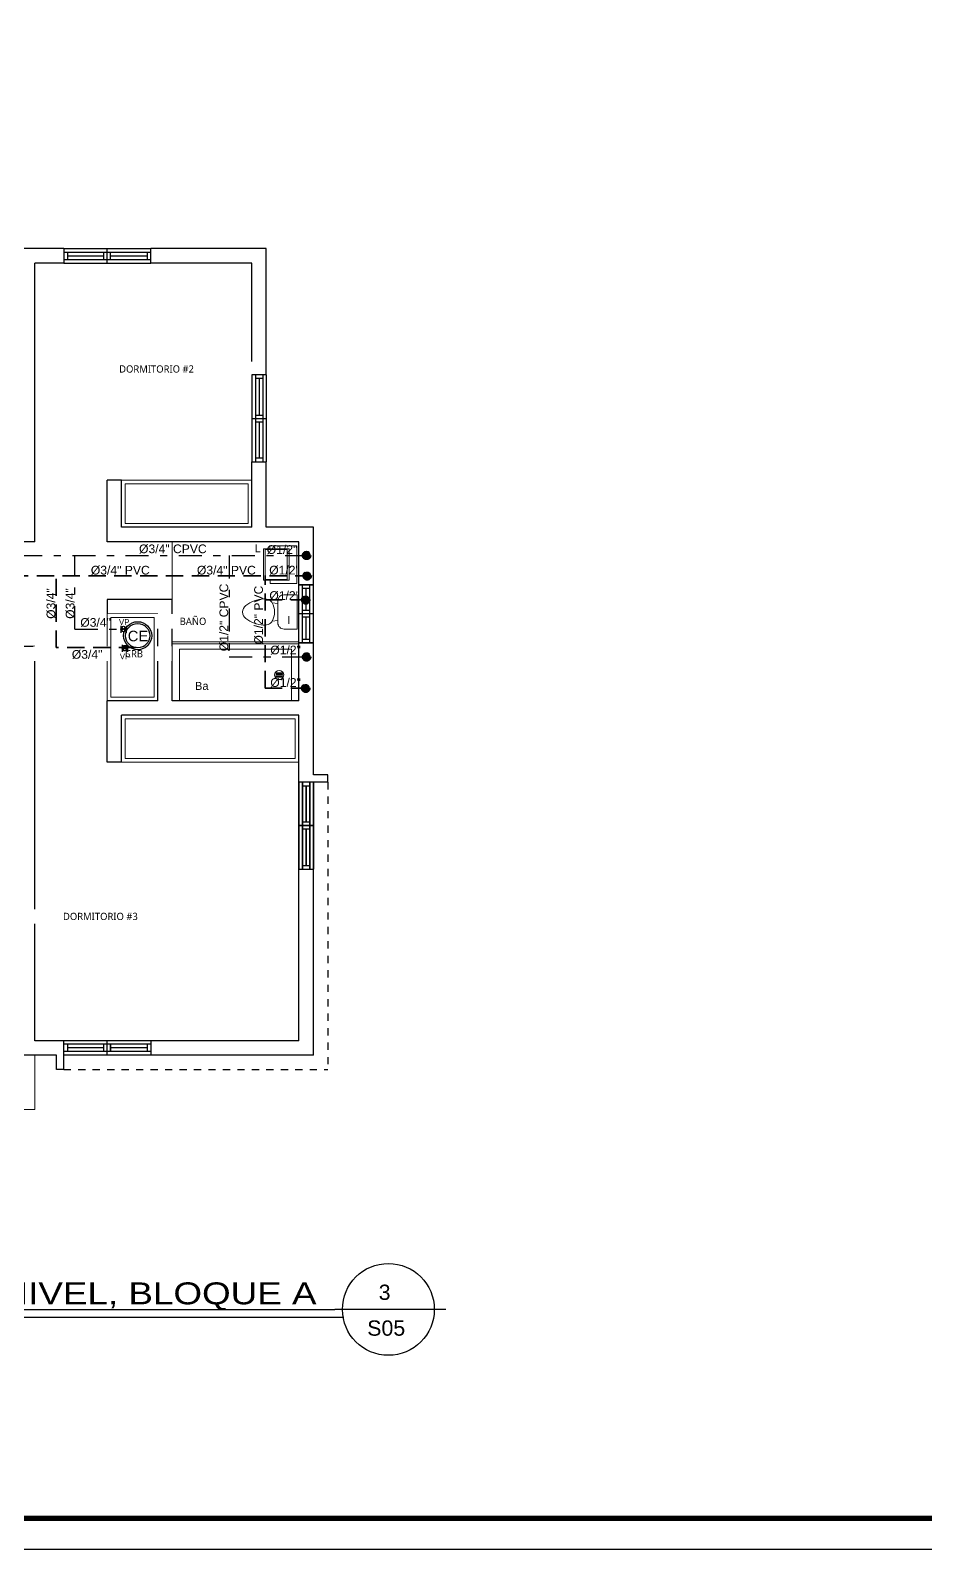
# Model space of a CAD drawing. Header units: feet. Extents: x 1019 to 2236, y -546 to 122.
# Drawn here: x 1074.15 to 1086.52, y -144.98 to -123.98 of the extents above; entities that cross this region are included whole.
import ezdxf
from ezdxf.enums import TextEntityAlignment as Align

# ---------------------------------------------------------------- set-up
doc = ezdxf.new("R2010")
doc.units = ezdxf.units.FT
doc.header["$LTSCALE"] = 0.05
doc.header["$MEASUREMENT"] = 0
for name, pattern in [('CONTINUA', [0]), ('DASHDOT', [25.4, 12.7, -6.35, 0, -6.35]), ('HIDDEN', [9.525, 6.35, -3.175])]:
    doc.linetypes.add(name, pattern=pattern)
for name, color, linetype, lineweight in [('A-GENM', 8, 'Continuous', 9), ('A-WALL', 7, 'Continuous', 25), ('AGUA POTABLE', 5, 'HIDDEN', 35), ('AGUAFRIA', 5, 'HIDDEN', 30), ('closet', 8, 'Continuous', 5), ('I-FURN', 8, 'Continuous', 0), ('P-SANR-FIXT', 8, 'Continuous', 9)]:
    doc.layers.add(name, color=color, linetype=linetype, lineweight=lineweight)
for name, color, linetype in [('AGUA_CALIENTE', 1, 'DASHDOT'), ('MARCO', 1, 'Continuous'), ('PERT-VENT', 8, 'Continuous'), ('textos', 7, 'Continuous'), ('TEXXT', 2, 'Continuous'), ('TXT', 2, 'Continuous'), ('VUELO', 8, 'HIDDEN')]:
    doc.layers.add(name, color=color, linetype=linetype)
doc.styles.add('ads', font='trebuc.ttf', dxfattribs={"height": 0.14})
doc.styles.add('DAMIAN', font='arial.ttf', dxfattribs={"height": 0.12})

# ---------------------------------------------------------------- blocks, each defined once
blk = doc.blocks.new('bath_sink_6127 - bath_sink_6127-V2-Nivel 1')
at = {"layer": 'I-FURN'}
for p, q in [((0.293, 0.297), (-0.127, 0.297)), ((-0.127, 0.297), (-0.127, -0.29)), ((0.395, 0.244), (-0.005, 0.244)), ((-0.005, 0.244), (-0.005, -0.245)), ((0.293, 0.244), (0.293, 0.297)), ((0.395, -0.245), (0.395, 0.244)), ((0.025, -0.234), (0.025, 0.233)), ((0.025, 0.233), (0.369, 0.233)), ((0.369, 0.233), (0.369, -0.234)), ((0.369, -0.234), (0.025, -0.234)), ((0.293, -0.29), (-0.127, -0.29)), ((-0.005, -0.245), (0.395, -0.245)), ((0.293, -0.29), (0.293, -0.245))]:
    blk.add_line(p, q, dxfattribs=at)
blk = doc.blocks.new('Toilet_-_Tank_-_3D_4840 - 17_ High_ Seat Not Visible-536545-Nivel 1')
at = {"layer": 'P-SANR-FIXT'}
for p, q in [((0.248, 0.489), (-0.248, 0.489)), ((-0.248, 0.489), (-0.248, 0.298)), ((0.248, 0.298), (0.248, 0.489)), ((-0.159, 0.21), (-0.123, 0.21)), ((-0.123, 0.21), (-0.132, 0.127)), ((-0.123, 0.21), (0.123, 0.21)), ((0.132, 0.127), (0.123, 0.21)), ((0.123, 0.21), (0.159, 0.21))]:
    blk.add_line(p, q, dxfattribs=at)
for centre, radius, start, end in [((-0.159, 0.298), 0.0889, 180, 270), ((0.159, 0.298), 0.0889, 270, 360), ((-0.023, 0.008), 0.167, 151.0596, 182.709), ((-0.083, 0.041), 0.0995, 119.8981, 151.0596), ((0, -0.104), 0.266, 90.1019, 119.8981), ((0, -0.104), 0.266, 60.1019, 89.8981), ((0.083, 0.041), 0.0995, 28.9404, 60.1019), ((0.023, 0.008), 0.167, 357.291, 28.9404), ((0.25, 0.021), 0.441, 182.709, 218.5058), ((-0.25, 0.021), 0.441, 321.4942, 357.291), ((0.011, -0.169), 0.136, 218.5058, 265.219), ((-0.011, -0.169), 0.136, 274.781, 321.4942)]:
    blk.add_arc(centre, radius, start, end, dxfattribs=at)
blk = doc.blocks.new('A$C72735B25')
at = {"layer": 'PERT-VENT', "extrusion": (-1.27878e-17, -1.31713e-15, -1)}
for p, q in [((0, 0), (0, 1.203)), ((0.05, 0), (0.05, 1.203)), ((0.1, 0.648), (0.1, 1.149)), ((0.15, 0), (0.15, 1.203)), ((0.2, 0), (0.2, 1.203)), ((0.15, 0.648), (0.05, 0.648)), ((0.2, 0.602), (0, 0.602)), ((0.15, 0.555), (0.05, 0.555)), ((0.1, 0.05), (0.1, 0.555)), ((0.05, 0.05), (0.15, 0.05))]:
    blk.add_line(p, q, dxfattribs=at)
at = {"layer": 'PERT-VENT', "extrusion": (-1.27878e-17, 1.31713e-15, -1)}
blk.add_line((0.05, 1.153), (0.15, 1.153), dxfattribs=at)
blk = doc.blocks.new('A$C15954AF6')
at = {"layer": 'P-SANR-FIXT'}
for p, q in [((0, 0.813), (1.75, 0.813)), ((0, 0.813), (0.001, 0.001)), ((1.75, 0.787), (0, 0.787)), ((0.102, 0.711), (1.648, 0.711)), ((0.102, 0.711), (0.102, 0)), ((1.648, 0.711), (1.649, 0)), ((1.75, 0.813), (1.75, 0)), ((1.434, 0.387), (1.523, 0.387)), ((1.523, 0.378), (1.434, 0.378)), ((1.434, 0.36), (1.523, 0.36)), ((1.523, 0.351), (1.434, 0.351)), ((1.434, 0.333), (1.523, 0.333)), ((1.523, 0.324), (1.434, 0.324)), ((1.649, 0), (0.001, 0)), ((1.649, 0), (1.75, 0))]:
    blk.add_line(p, q, dxfattribs=at)
for centre, radius, start, end in [((1.478, 0.355), 0.0635, 0.0472, 180.0472), ((1.478, 0.355), 0.0635, 0.0472, 180.0472), ((1.478, 0.355), 0.0635, 180.0472, 0.0472), ((1.478, 0.355), 0.0635, 180.0472, 0.0472), ((1.434, 0.383), 0.00444, 90.0472, 270.0472), ((1.434, 0.355), 0.00444, 90.0472, 270.0472), ((1.434, 0.328), 0.00444, 90.0472, 270.0472), ((1.523, 0.383), 0.00444, 270.0472, 90.0472), ((1.523, 0.355), 0.00444, 270.0472, 90.0472), ((1.523, 0.328), 0.00444, 270.0472, 90.0472)]:
    blk.add_arc(centre, radius, start, end, dxfattribs=at)

msp = doc.modelspace()

# ---------------------------------------------------------------- hatches: boundary and pattern name
at = {"layer": 'AGUA POTABLE', "ltscale": 0.75}
h = msp.add_hatch(color=256, dxfattribs=at)
h.dxf.hatch_style = 1
edge = h.paths.add_edge_path()
edge.add_arc((1077.975, -131.519), 0.0576, 0, 360)
h = msp.add_hatch(color=256, dxfattribs=at)
h.dxf.hatch_style = 1
edge = h.paths.add_edge_path()
edge.add_arc((1077.955, -131.851), 0.0576, 0, 360)
h = msp.add_hatch(color=256, dxfattribs=at)
h.dxf.hatch_style = 1
edge = h.paths.add_edge_path()
edge.add_arc((1077.955, -133.073), 0.0576, 0, 360)
at = {"layer": 'AGUA_CALIENTE', "ltscale": 0.5}
h = msp.add_hatch(color=256, dxfattribs=at)
h.dxf.hatch_style = 1
edge = h.paths.add_edge_path()
edge.add_arc((1077.967, -131.24), 0.0576, 0, 360)
h = msp.add_hatch(color=256, dxfattribs=at)
h.dxf.hatch_style = 1
edge = h.paths.add_edge_path()
edge.add_arc((1077.967, -132.643), 0.0576, 0, 360)

# ---------------------------------------------------------------- linework, layer by layer
at = {"layer": 'A-GENM'}
for p, q in [((1074.21, -138.897), (1074.21, -138.147)), ((1071.01, -138.897), (1074.21, -138.897))]:
    msp.add_line(p, q, dxfattribs=at)
at = {"layer": 'A-WALL'}
for p, q in [((1074.61, -126.997), (1073.61, -126.997)), ((1077.41, -126.997), (1075.813, -126.997)), ((1077.41, -126.997), (1075.813, -126.997)), ((1077.41, -128.744), (1077.41, -126.997)), ((1077.41, -128.744), (1077.41, -126.997)), ((1074.21, -131.049), (1074.21, -127.197)), ((1074.61, -127.197), (1074.21, -127.197)), ((1077.21, -127.197), (1075.813, -127.197)), ((1077.21, -128.744), (1077.21, -127.197)), ((1077.21, -130.849), (1077.21, -129.947)), ((1077.41, -130.849), (1077.41, -129.947)), ((1075.21, -131.049), (1075.21, -130.199)), ((1075.41, -130.199), (1075.21, -130.199)), ((1075.41, -130.849), (1075.41, -130.199)), ((1077.21, -130.849), (1075.41, -130.849)), ((1078.06, -130.849), (1077.41, -130.849)), ((1078.06, -131.644), (1078.06, -130.849)), ((1074.21, -131.049), (1074.01, -131.049)), ((1077.86, -131.049), (1075.21, -131.049)), ((1077.86, -131.644), (1077.86, -131.049)), ((1076.11, -131.849), (1075.21, -131.849)), ((1075.21, -131.849), (1075.21, -132.049)), ((1076.11, -133.247), (1076.11, -131.849)), ((1075.91, -132.049), (1075.21, -132.049)), ((1075.91, -133.247), (1075.91, -132.049)), ((1074.21, -132.497), (1074.01, -132.497)), ((1074.21, -137.947), (1074.21, -132.497)), ((1077.86, -133.247), (1077.86, -132.447)), ((1078.06, -134.273), (1078.06, -132.447)), ((1075.21, -134.097), (1075.21, -133.247)), ((1075.91, -133.247), (1075.21, -133.247)), ((1077.86, -133.247), (1076.11, -133.247)), ((1075.41, -134.097), (1075.41, -133.447)), ((1077.86, -133.447), (1075.41, -133.447)), ((1077.86, -134.373), (1077.86, -133.447)), ((1075.41, -134.097), (1075.21, -134.097)), ((1078.26, -134.373), (1078.26, -134.273)), ((1077.86, -137.947), (1077.86, -135.576)), ((1078.06, -138.147), (1078.06, -135.576)), ((1074.61, -137.947), (1074.21, -137.947)), ((1077.86, -137.947), (1075.813, -137.947)), ((1074.51, -138.147), (1074.01, -138.147)), ((1078.06, -138.147), (1075.813, -138.147)), ((1074.61, -138.347), (1074.51, -138.347))]:
    msp.add_line(p, q, dxfattribs=at)
at = {"layer": 'A-WALL', "extrusion": (6.10446e-16, -1.94037e-15, -1)}
for p, q in [((1074.61, -126.997), (1074.61, -127.197)), ((1075.813, -127.197), (1075.813, -126.997))]:
    msp.add_line(p, q, dxfattribs=at)
at = {"layer": 'A-WALL', "extrusion": (-5.65398e-18, -1.31713e-15, -1)}
for p, q in [((1077.21, -129.947), (1077.41, -129.947)), ((1078.06, -131.644), (1077.86, -131.644)), ((1077.86, -132.447), (1078.06, -132.447)), ((1077.86, -135.576), (1078.06, -135.576))]:
    msp.add_line(p, q, dxfattribs=at)
at = {"layer": 'A-WALL', "extrusion": (-1.27878e-17, -1.31713e-15, -1)}
for p, q in [((1077.86, -131.644), (1078.06, -131.644)), ((1078.06, -132.447), (1077.86, -132.447))]:
    msp.add_line(p, q, dxfattribs=at)
at = {"layer": 'A-WALL', "extrusion": (1.27878e-17, -1.31713e-15, -1)}
for p, q in [((1078.26, -134.373), (1077.86, -134.373)), ((1078.26, -134.273), (1078.06, -134.273))]:
    msp.add_line(p, q, dxfattribs=at)
at = {"layer": 'A-WALL', "extrusion": (6.28888e-16, -1.93323e-15, -1)}
for p, q in [((1074.61, -138.347), (1074.61, -137.947)), ((1074.51, -138.347), (1074.51, -138.147))]:
    msp.add_line(p, q, dxfattribs=at)
at = {"layer": 'A-WALL', "extrusion": (6.10446e-16, -1.93323e-15, -1)}
msp.add_line((1075.813, -137.947), (1075.813, -138.147), dxfattribs=at)
at = {"layer": 'AGUA POTABLE', "ltscale": 0.75}
for p, q in [((1069.237, -131.519), (1077.975, -131.519)), ((1077.393, -131.851), (1077.955, -131.851)), ((1077.393, -133.073), (1077.955, -133.073))]:
    msp.add_line(p, q, dxfattribs=at)
for centre in [(1077.975, -131.519), (1077.955, -131.851), (1077.955, -133.073)]:
    msp.add_circle(centre, 0.0576, dxfattribs=at)
at = {"layer": 'AGUA_CALIENTE', "ltscale": 0.5}
for p, q in [((1069.585, -131.24), (1077.967, -131.24)), ((1074.763, -132.257), (1074.763, -131.24))]:
    msp.add_line(p, q, dxfattribs=at)
for centre in [(1077.967, -131.24), (1077.967, -132.643)]:
    msp.add_circle(centre, 0.0576, dxfattribs=at)
at = {"layer": 'closet'}
for p, q in [((1077.21, -130.199), (1075.41, -130.199)), ((1076.11, -131.849), (1076.11, -131.049)), ((1077.86, -134.097), (1075.41, -134.097))]:
    msp.add_line(p, q, dxfattribs=at)
for points in [[(1075.46, -130.799), (1077.16, -130.799), (1077.16, -130.249), (1075.46, -130.249)], [(1075.46, -134.047), (1077.81, -134.047), (1077.81, -133.497), (1075.46, -133.497)]]:
    msp.add_lwpolyline(points, close=True, dxfattribs=at)
at = {"layer": 'PERT-VENT', "extrusion": (-1.27878e-17, -1.31713e-15, -1)}
for p, q in [((1077.91, -132.447), (1077.91, -131.644)), ((1078.01, -132.447), (1078.01, -131.644)), ((1078.06, -132.447), (1078.06, -131.644)), ((1077.96, -131.999), (1077.96, -131.697)), ((1078.01, -131.999), (1077.91, -131.999)), ((1078.01, -132.092), (1077.91, -132.092)), ((1077.96, -132.397), (1077.96, -132.092)), ((1077.91, -132.397), (1078.01, -132.397))]:
    msp.add_line(p, q, dxfattribs=at)
at = {"layer": 'PERT-VENT', "extrusion": (-1.27878e-17, 1.31713e-15, -1)}
msp.add_line((1077.91, -131.693), (1078.01, -131.693), dxfattribs=at)
msp.add_line((1077.91, -131.693), (1078.01, -131.693), dxfattribs=at)
at = {"layer": 'PERT-VENT', "extrusion": (-6.28888e-16, -1.93323e-15, -1)}
for p, q in [((1075.813, -137.947), (1074.61, -137.947)), ((1075.212, -138.147), (1075.212, -137.947)), ((1075.813, -137.997), (1074.61, -137.997)), ((1075.813, -138.097), (1074.61, -138.097)), ((1075.813, -138.147), (1074.61, -138.147)), ((1075.165, -138.047), (1074.664, -138.047)), ((1075.165, -138.097), (1075.165, -137.997)), ((1075.259, -138.097), (1075.259, -137.997)), ((1075.764, -138.047), (1075.259, -138.047)), ((1075.764, -137.997), (1075.764, -138.097))]:
    msp.add_line(p, q, dxfattribs=at)
at = {"layer": 'TEXXT', "color": 4}
for p in [(1059.546, -141.661), (1079.891, -141.661)]:
    msp.add_line(p, (1078.357, -141.661), dxfattribs=at)
at = {"layer": 'TEXXT', "color": 3}
msp.add_line((1059.546, -141.77), (1078.481, -141.77), dxfattribs=at)
at = {"layer": 'TEXXT', "color": 4}
msp.add_circle((1079.097, -141.661), 0.635, dxfattribs=at)
at = {"layer": 'VUELO', "ltscale": 0.02}
for p in [(1078.26, -134.373), (1074.61, -138.347)]:
    msp.add_line(p, (1078.26, -138.347), dxfattribs=at)

# ---------------------------------------------------------------- block references
at = {"rotation": 270}
msp.add_blockref('A$C72735B25', (1074.61, -126.997), dxfattribs=at)
msp.add_blockref('A$C72735B25', (1077.86, -135.576))
at = {"xscale": -1}
for p, rotation in [((1077.86, -134.373), 180), ((1075.813, -137.947), 90)]:
    msp.add_blockref('A$C72735B25', p, dxfattribs=dict(at, rotation=rotation))
at = {"layer": 'I-FURN', "xscale": 0.8877811220785607, "yscale": 0.8877811220785607, "zscale": 0.8877811220785607, "rotation": 180.0471946921292}
msp.add_blockref('bath_sink_6127 - bath_sink_6127-V2-Nivel 1', (1077.721, -131.365), dxfattribs=at)

# ---------------------------------------------------------------- texts
at = {"layer": 'textos', "color": 7, "style": 'DAMIAN', "width": 1.2}
msp.add_text('PLANTA DISTRIBUCION  AGUA FRIA Y CALIENTE DE 3ER. NIVEL, BLOQUE A', height=0.30347, dxfattribs=at).set_placement((1059.59, -141.591))
at = {"layer": 'TEXXT', "style": 'DAMIAN'}
for s, height, p in [('3', 0.211, (1079.045, -141.53)), ('S05', 0.2113, (1079.067, -142.025))]:
    msp.add_text(s, height=height, dxfattribs=at).set_placement(p, align=Align.CENTER)
at = {"layer": 'TEXXT', "width": 2.904, "style": 'DAMIAN'}
for s, insert, char_height, attachment_point in [('\\A1;{\\fArial|b0|i0|c238|p34;%%C}3/4{\\fArial|b0|i0|c238|p34;"} CPVC', (1076.586, -131.088), 0.12, 3), (' L', (1077.206, -131.086, -224.56), 0.11, 1), ('\\A1;{\\fArial|b0|i0|c238|p34;%%C}1/2{\\fArial|b0|i0|c238|p34;"}  ', (1077.416, -131.098, -224.56), 0.12, 1), ('\\A1;{\\fArial|b0|i0|c238|p34;%%C}3/4{\\fArial|b0|i0|c238|p34;"} PVC', (1075.799, -131.383), 0.12, 3), ('\\A1;{\\fArial|b0|i0|c238|p34;%%C}3/4{\\fArial|b0|i0|c238|p34;"} PVC', (1077.265, -131.383), 0.12, 3), ('\\A1;{\\fArial|b0|i0|c238|p34;%%C}1/2{\\fArial|b0|i0|c238|p34;"}  ', (1077.45, -131.382, -224.56), 0.12, 1), ('\\A1;{\\fArial|b0|i0|c238|p34;%%C}1/2{\\fArial|b0|i0|c238|p34;"}  ', (1077.452, -131.734, -224.56), 0.12, 1), ('\\A1;{\\fArial|b0|i0|c238|p34;%%C}1/2{\\fArial|b0|i0|c238|p34;"}  ', (1077.465, -132.486, -224.56), 0.12, 1), ('\\A1;{\\fArial|b0|i0|c238|p34;%%C}1/2{\\fArial|b0|i0|c238|p34;"}  ', (1077.465, -132.936, -224.56), 0.12, 1), (' Ba', (1076.382, -132.988), 0.11, 1)]:
    msp.add_mtext(s, dxfattribs=dict(at, insert=insert, char_height=char_height, attachment_point=attachment_point))
at = {"layer": 'TEXXT', "char_height": 0.12, "width": 2.904, "attachment_point": 1, "rotation": 90, "style": 'DAMIAN'}
for insert in [(1074.373, -132.116), (1074.638, -132.116)]:
    msp.add_mtext('\\A1;{\\fArial|b0|i0|c238|p34;%%C}3/4{\\fArial|b0|i0|c238|p34;"}  ', dxfattribs=dict(at, insert=insert))

# ---------------------------------------------------------------- next in the draw order: texts
at = {"layer": 'TXT', "char_height": 0.1, "width": 2.688, "attachment_point": 2, "style": 'ads', "bg_fill": 2}
for s, insert in [('DORMITORIO #2', (1075.893, -128.612)), ('BAÑO', (1076.397, -132.1)), ('DORMITORIO #3', (1075.117, -136.179))]:
    msp.add_mtext(s, dxfattribs=dict(at, insert=insert))

# ---------------------------------------------------------------- next in the draw order: hatches: boundary and pattern name
at = {"layer": 'TEXXT'}
h = msp.add_hatch(color=256, dxfattribs=at)
h.dxf.hatch_style = 1
h.paths.add_polyline_path([(1075.41, -132.23), (1075.437, -132.257), (1075.41, -132.283, -0.198912), (1075.399, -132.257, -0.198912)])
h = msp.add_hatch(color=256, dxfattribs=at)
h.dxf.hatch_style = 1
h.paths.add_polyline_path([(1075.437, -132.257), (1075.464, -132.23, -0.198912), (1075.475, -132.257, -0.198912), (1075.464, -132.283)])

# ---------------------------------------------------------------- next in the draw order: linework, layer by layer
at = {"layer": 'A-WALL', "extrusion": (-5.65398e-18, -1.31713e-15, -1)}
msp.add_line((1077.41, -128.744), (1077.21, -128.744), dxfattribs=at)
at = {"layer": 'AGUA POTABLE', "ltscale": 0.75}
msp.add_line((1077.393, -133.073), (1077.393, -131.517), dxfattribs=at)
at = {"layer": 'AGUA_CALIENTE', "ltscale": 0.5}
msp.add_line((1074.763, -132.257), (1075.494, -132.257), dxfattribs=at)
at = {"layer": 'closet'}
msp.add_line((1075.21, -132.049), (1075.21, -133.247), dxfattribs=at)
at = {"layer": 'PERT-VENT', "extrusion": (-1.27878e-17, -1.31713e-15, -1)}
for p, q in [((1077.86, -132.447), (1077.86, -131.644)), ((1078.06, -132.045), (1077.86, -132.045))]:
    msp.add_line(p, q, dxfattribs=at)
at = {"layer": 'TEXXT'}
for p, q in [((1075.4, -132.211), (1075.399, -132.309)), ((1075.464, -132.23), (1075.41, -132.283)), ((1075.464, -132.283), (1075.41, -132.23)), ((1075.476, -132.211), (1075.475, -132.309))]:
    msp.add_line(p, q, dxfattribs=at)
msp.add_circle((1075.437, -132.257), 0.0379, dxfattribs=at)

# ---------------------------------------------------------------- next in the draw order: block references
at = {"rotation": 180}
msp.add_blockref('A$C72735B25', (1077.41, -128.744), dxfattribs=at)
at = {"layer": 'P-SANR-FIXT', "xscale": 0.9549011219916657, "yscale": 0.9549011219916657, "zscale": 0.9549011219916657, "rotation": 270.0471946921313}
msp.add_blockref('Toilet_-_Tank_-_3D_4840 - 17_ High_ Seat Not Visible-536545-Nivel 1', (1077.37, -132.021), dxfattribs=at)

# ---------------------------------------------------------------- next in the draw order: texts
at = {"layer": 'TEXXT', "insert": (1077.243, -131.657), "char_height": 0.12, "width": 2.904, "attachment_point": 3, "rotation": 90, "style": 'DAMIAN'}
msp.add_mtext('\\A1;{\\fArial|b0|i0|c238|p34;%%C}1/2{\\fArial|b0|i0|c238|p34;"} PVC', dxfattribs=at)
at = {"layer": 'TEXXT', "style": 'DAMIAN'}
for s, insert, char_height, width, attachment_point in [(' I', (1077.658, -132.078), 0.11, 2.904, 1), ('\\A1;{\\fArial|b0|i0|c238|p34;%%C}3/4{\\fArial|b0|i0|c238|p34;"}  ', (1074.839, -132.105), 0.12, 2.904, 1), ('VP', (1075.52, -132.12), 0.0786, 1.21968, 3)]:
    msp.add_mtext(s, dxfattribs=dict(at, insert=insert, char_height=char_height, width=width, attachment_point=attachment_point))

# ---------------------------------------------------------------- next in the draw order: texts
at = {"layer": 'TXT', "insert": (1075.582, -132.548), "char_height": 0.1, "width": 2.688, "attachment_point": 2, "style": 'ads', "bg_fill": 2}
msp.add_mtext('CRB', dxfattribs=at)

# ---------------------------------------------------------------- next in the draw order: hatches: boundary and pattern name
at = {"layer": 'TEXXT'}
h = msp.add_hatch(color=256, dxfattribs=at)
h.dxf.hatch_style = 1
h.paths.add_polyline_path([(1075.428, -132.494), (1075.455, -132.521), (1075.428, -132.548, -0.198912), (1075.417, -132.521, -0.198912)])
h = msp.add_hatch(color=256, dxfattribs=at)
h.dxf.hatch_style = 1
h.paths.add_polyline_path([(1075.455, -132.521), (1075.481, -132.494, -0.198912), (1075.492, -132.521, -0.198912), (1075.481, -132.548)])

# ---------------------------------------------------------------- next in the draw order: linework, layer by layer
at = {"layer": 'AGUA POTABLE', "ltscale": 0.75}
for p, q in [((1074.505, -132.514), (1074.505, -131.519)), ((1075.611, -132.514), (1074.505, -132.514))]:
    msp.add_line(p, q, dxfattribs=at)
at = {"layer": 'AGUA_CALIENTE', "ltscale": 0.5}
for p, q in [((1076.895, -131.24), (1076.895, -132.643)), ((1076.895, -132.643), (1077.984, -132.643))]:
    msp.add_line(p, q, dxfattribs=at)
at = {"layer": 'AGUAFRIA', "color": 3, "linetype": 'CONTINUA'}
for radius in [0.194, 0.168]:
    msp.add_circle((1075.632, -132.349), radius, dxfattribs=at)
at = {"layer": 'closet'}
msp.add_lwpolyline([(1075.26, -133.197), (1075.86, -133.197), (1075.86, -132.099), (1075.26, -132.099)], close=True, dxfattribs=at)
at = {"layer": 'MARCO'}
msp.add_lwpolyline([(1054.272, -102.982), (1118.772, -102.982), (1118.772, -144.982), (1054.272, -144.982)], close=True, dxfattribs=at)
at = {"layer": 'MARCO', "const_width": 0.075}
msp.add_lwpolyline([(1111.6, -103.416), (1054.706, -103.416), (1054.706, -144.548), (1111.6, -144.548)], close=True, dxfattribs=at)
at = {"layer": 'TEXXT'}
for p, q in [((1075.418, -132.476), (1075.417, -132.573)), ((1075.481, -132.494), (1075.428, -132.548)), ((1075.481, -132.548), (1075.428, -132.494)), ((1075.493, -132.476), (1075.492, -132.573))]:
    msp.add_line(p, q, dxfattribs=at)
msp.add_circle((1075.455, -132.521), 0.0379, dxfattribs=at)

# ---------------------------------------------------------------- next in the draw order: block references
msp.add_blockref('A$C15954AF6', (1076.11, -133.247))

# ---------------------------------------------------------------- next in the draw order: texts
at = {"layer": 'TEXXT', "insert": (1076.763, -131.629), "char_height": 0.12, "width": 2.904, "attachment_point": 3, "rotation": 90, "style": 'DAMIAN'}
msp.add_mtext('\\A1;{\\fArial|b0|i0|c238|p34;%%C}1/2{\\fArial|b0|i0|c238|p34;"} CPVC', dxfattribs=at)
at = {"layer": 'TEXXT', "style": 'DAMIAN'}
for s, insert, char_height, width, attachment_point in [('CE', (1075.778, -132.28), 0.146, 2.26512, 3), ('\\A1;{\\fArial|b0|i0|c238|p34;%%C}3/4{\\fArial|b0|i0|c238|p34;"}  ', (1074.722, -132.547), 0.12, 2.904, 1), ('VP', (1075.531, -132.595), 0.0786, 1.21968, 3)]:
    msp.add_mtext(s, dxfattribs=dict(at, insert=insert, char_height=char_height, width=width, attachment_point=attachment_point))

doc.saveas('drawing.dxf')
